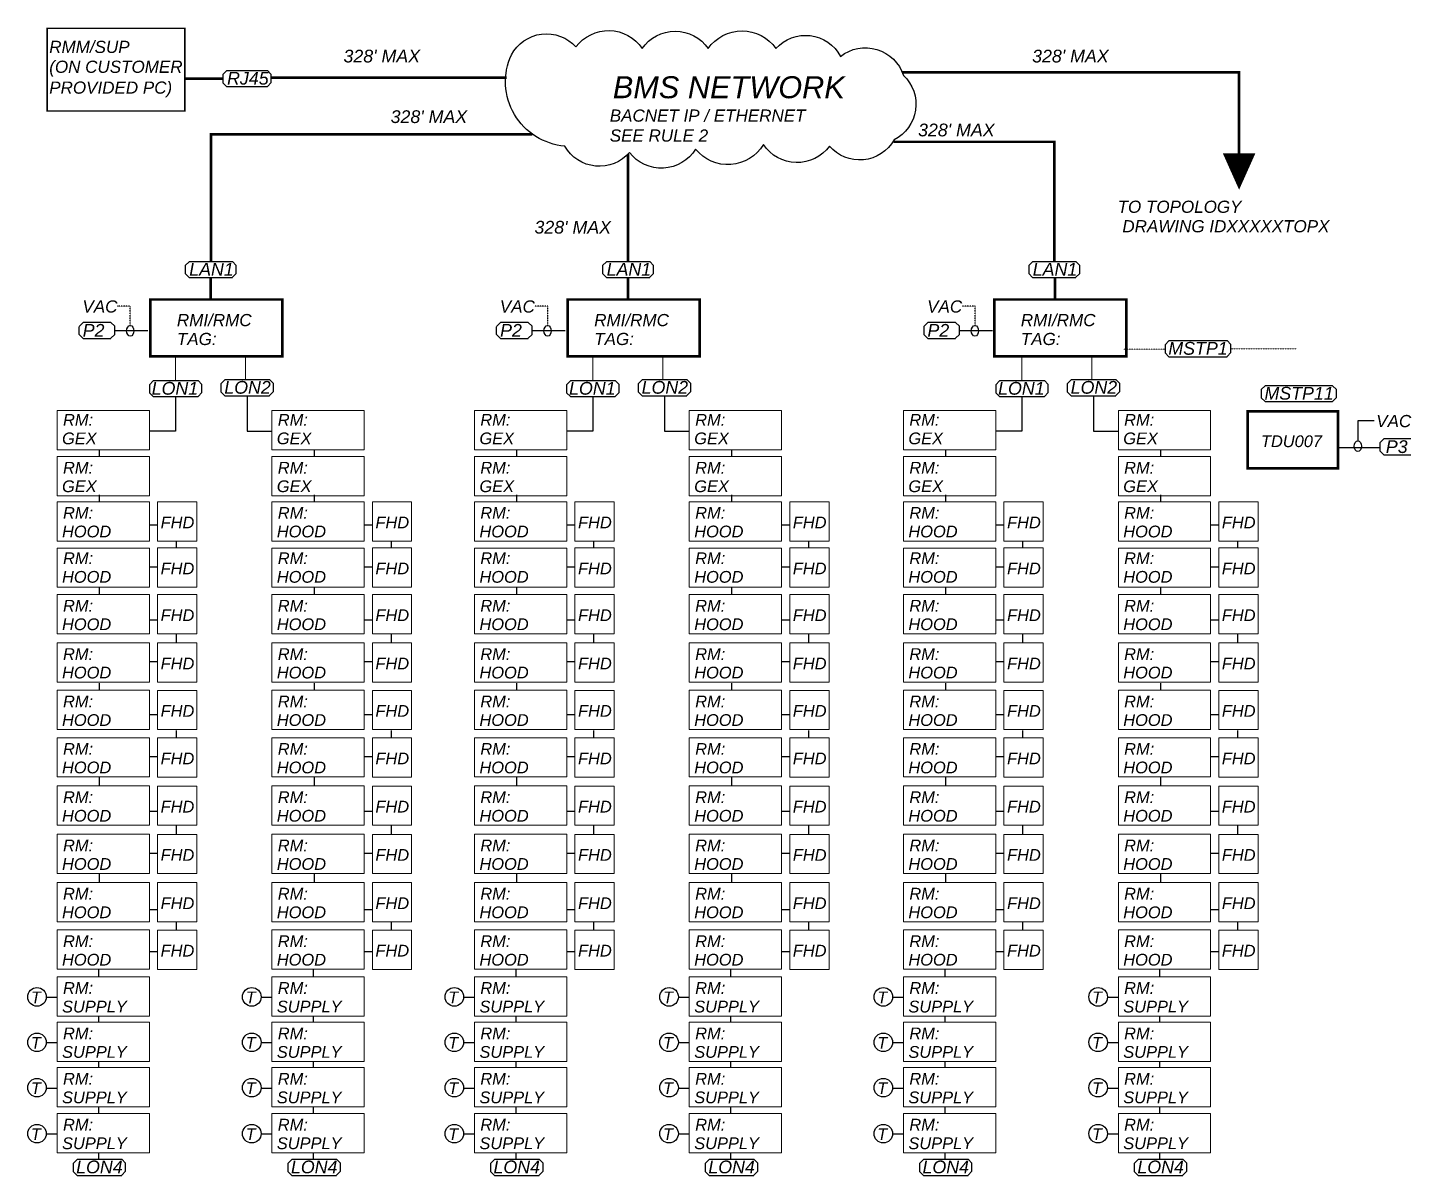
# Model space of a CAD drawing. Header units: inches. Extents: x -1342 to 5137, y -3408 to 967.
# Drawn here: x 3590 to 5137, y -3408 to -2125 of the extents above; entities that cross this region are included whole.
import ezdxf
from ezdxf.enums import TextEntityAlignment as Align

# ---------------------------------------------------------------- set-up
doc = ezdxf.new("R2010")
doc.units = ezdxf.units.IN
doc.header["$LTSCALE"] = 0.1
doc.header["$MEASUREMENT"] = 0
doc.linetypes.add('DASHED', pattern=[0.75, 0.5, -0.25])
doc.layers.add('LON TO MULTIPLE IP- RMM SUP', color=7, linetype='Continuous')
doc.styles.get("Standard").update_dxf_attribs({"font": 'ariali.ttf'})

msp = doc.modelspace()

# ---------------------------------------------------------------- linework, layer by layer
at = {"layer": 'LON TO MULTIPLE IP- RMM SUP', "color": 7}
for p, q in [((3812.2, -2172.9), (3807.9, -2177.2)), ((3807.9, -2177.2), (3807.9, -2186.3)), ((3857.8, -2172.9), (3812.2, -2172.9)), ((3862.2, -2177), (3857.8, -2172.6)), ((3862.2, -2186), (3862.2, -2177)), ((3807.9, -2186.3), (3812.2, -2190.6)), ((3812.2, -2190.6), (3857.8, -2190.6)), ((3857.8, -2190.4), (3862.2, -2186)), ((3770.3, -2386.4), (3766, -2390.8)), ((3766, -2390.8), (3766, -2399.8)), ((3818.7, -2386.4), (3770.3, -2386.4)), ((3823.1, -2390.6), (3818.7, -2386.2)), ((3823.1, -2399.6), (3823.1, -2390.6)), ((4236.8, -2386.4), (4232.5, -2390.8)), ((4232.5, -2390.8), (4232.5, -2399.8)), ((4285.3, -2386.4), (4236.8, -2386.4)), ((4289.6, -2390.6), (4285.3, -2386.2)), ((4289.6, -2399.6), (4289.6, -2390.6)), ((4713.2, -2386.4), (4708.9, -2390.8)), ((4708.9, -2390.8), (4708.9, -2399.8)), ((4761.6, -2386.4), (4713.2, -2386.4)), ((4766, -2390.6), (4761.6, -2386.2)), ((4766, -2399.6), (4766, -2390.6)), ((3766, -2399.8), (3770.3, -2404.2)), ((3770.3, -2404.2), (3818.7, -2404.2)), ((3818.7, -2403.9), (3823.1, -2399.6)), ((4232.5, -2399.8), (4236.8, -2404.2)), ((4236.8, -2404.2), (4285.3, -2404.2)), ((4285.3, -2403.9), (4289.6, -2399.6)), ((4708.9, -2399.8), (4713.2, -2404.2)), ((4713.2, -2404.2), (4761.6, -2404.2)), ((4761.6, -2403.9), (4766, -2399.6)), ((3651.9, -2454.5), (3647.5, -2458.9)), ((3683, -2454.5), (3651.9, -2454.5)), ((3687.3, -2458.6), (3683, -2454.3)), ((3687.3, -2467.7), (3687.3, -2458.6)), ((4118.4, -2454.5), (4114, -2458.9)), ((4149.5, -2454.5), (4118.4, -2454.5)), ((4153.9, -2458.6), (4149.5, -2454.3)), ((4153.9, -2467.7), (4153.9, -2458.6)), ((4596.1, -2454.5), (4591.8, -2458.9)), ((4591.8, -2458.9), (4591.8, -2467.9)), ((4627.2, -2454.5), (4596.1, -2454.5)), ((4631.6, -2458.6), (4627.2, -2454.3)), ((4631.6, -2467.7), (4631.6, -2458.6)), ((3647.5, -2467.9), (3647.5, -2459.4)), ((3647.5, -2467.9), (3651.9, -2472.2)), ((3651.9, -2472.2), (3683, -2472.2)), ((3683, -2472), (3687.3, -2467.7)), ((4114, -2467.9), (4114, -2459.4)), ((4114, -2467.9), (4118.4, -2472.2)), ((4118.4, -2472.2), (4149.5, -2472.2)), ((4149.5, -2472), (4153.9, -2467.7)), ((4591.8, -2467.9), (4596.1, -2472.2)), ((4596.1, -2472.2), (4627.2, -2472.2)), ((4627.2, -2472), (4631.6, -2467.7)), ((4935, -2479), (4930.7, -2474.6)), ((4865.7, -2474.9), (4861.4, -2479.2)), ((4861.4, -2479.2), (4861.4, -2488.2)), ((4861.4, -2488.2), (4865.7, -2492.6)), ((4930.6, -2474.9), (4865.7, -2474.9)), ((4930.7, -2492.4), (4935, -2488)), ((4935, -2488), (4935, -2479)), ((4865.7, -2492.6), (4930.6, -2492.6)), ((3730.3, -2519.6), (3725.9, -2524)), ((3780.3, -2519.6), (3730.3, -2519.6)), ((3784.6, -2523.7), (3780.3, -2519.4)), ((3810.2, -2518.5), (3805.8, -2522.9)), ((3860.2, -2518.5), (3810.2, -2518.5)), ((3864.5, -2522.6), (3860.2, -2518.3)), ((4196.8, -2519.6), (4192.4, -2524)), ((4246.8, -2519.6), (4196.8, -2519.6)), ((4251.2, -2523.7), (4246.8, -2519.4)), ((4276.7, -2518.5), (4272.3, -2522.9)), ((4326.7, -2518.5), (4276.7, -2518.5)), ((4331.1, -2522.6), (4326.7, -2518.3)), ((4676.4, -2519.6), (4672, -2524)), ((4726.4, -2519.6), (4676.4, -2519.6)), ((4730.8, -2523.7), (4726.4, -2519.4)), ((4756.3, -2518.5), (4751.9, -2522.9)), ((4806.3, -2518.5), (4756.3, -2518.5)), ((4810.7, -2522.6), (4806.3, -2518.3)), ((3725.9, -2524), (3725.9, -2533)), ((3725.9, -2533), (3730.3, -2537.3)), ((3780.3, -2537.1), (3784.6, -2532.8)), ((3784.6, -2532.8), (3784.6, -2523.7)), ((3805.8, -2522.9), (3805.8, -2531.9)), ((3805.8, -2531.9), (3810.2, -2536.2)), ((3810.2, -2536.2), (3860.2, -2536.2)), ((3835.2, -2536.2), (3835.2, -2575.7)), ((3860.2, -2536), (3864.5, -2531.6)), ((3864.5, -2531.6), (3864.5, -2522.6)), ((4192.4, -2524), (4192.4, -2533)), ((4192.4, -2533), (4196.8, -2537.3)), ((4246.8, -2537.1), (4251.2, -2532.8)), ((4251.2, -2532.8), (4251.2, -2523.7)), ((4272.3, -2522.9), (4272.3, -2531.9)), ((4272.3, -2531.9), (4276.7, -2536.2)), ((4276.7, -2536.2), (4326.7, -2536.2)), ((4301.7, -2536.2), (4301.7, -2575.7)), ((4326.7, -2536), (4331.1, -2531.6)), ((4331.1, -2531.6), (4331.1, -2522.6)), ((4672, -2524), (4672, -2533)), ((4672, -2533), (4676.4, -2537.3)), ((4726.4, -2537.1), (4730.8, -2532.8)), ((4730.8, -2532.8), (4730.8, -2523.7)), ((4751.9, -2522.9), (4751.9, -2531.9)), ((4751.9, -2531.9), (4756.3, -2536.2)), ((4756.3, -2536.2), (4806.3, -2536.2)), ((4781.3, -2536.2), (4781.3, -2575.7)), ((4806.3, -2536), (4810.7, -2531.6)), ((4810.7, -2531.6), (4810.7, -2522.6)), ((4973.3, -2525.1), (4968.9, -2529.4)), ((4968.9, -2529.4), (4968.9, -2538.5)), ((5048.6, -2525.1), (4973.3, -2525.1)), ((5053, -2529.4), (5048.6, -2525.1)), ((5053, -2538.4), (5053, -2529.4)), ((3730.3, -2537.3), (3780.3, -2537.3)), ((3755.3, -2537.3), (3755.3, -2575.7)), ((4196.8, -2537.3), (4246.8, -2537.3)), ((4221.8, -2537.3), (4221.8, -2575.7)), ((4676.4, -2537.3), (4726.4, -2537.3)), ((4701.4, -2537.3), (4701.4, -2575.7)), ((4968.9, -2538.5), (4973.3, -2542.8)), ((4973.3, -2542.8), (5048.6, -2542.8)), ((5048.6, -2542.8), (5053, -2538.4)), ((3755.3, -2575.7), (3725.8, -2575.7)), ((3835.2, -2575.7), (3862.4, -2575.7)), ((4221.8, -2575.7), (4192.3, -2575.7)), ((4301.7, -2575.7), (4329, -2575.7)), ((4701.4, -2575.7), (4671.9, -2575.7)), ((4781.3, -2575.7), (4808.6, -2575.7)), ((3669.8, -2596.7), (3669.8, -2604.3)), ((3910, -2596.7), (3910, -2604.3)), ((4136.4, -2596.7), (4136.4, -2604.3)), ((4376.5, -2596.7), (4376.5, -2604.3)), ((4616, -2596.7), (4616, -2604.3)), ((4856.1, -2596.7), (4856.1, -2604.3)), ((5105.9, -2584.6), (5101.6, -2589)), ((5101.6, -2589), (5101.6, -2598)), ((5101.6, -2598), (5105.9, -2602.3)), ((5136.1, -2584.6), (5106, -2584.6)), ((5106, -2602.3), (5136.1, -2602.3)), ((3669.8, -2647.2), (3669.8, -2654.9)), ((3910, -2647.2), (3910, -2654.9)), ((4136.4, -2647.2), (4136.4, -2654.9)), ((4376.5, -2647.2), (4376.5, -2654.9)), ((4616, -2647.2), (4616, -2654.9)), ((4856.1, -2647.2), (4856.1, -2654.9)), ((3726.7, -2680.7), (3734.5, -2680.7)), ((3966.9, -2680.7), (3974.6, -2680.7)), ((4193.3, -2680.7), (4201.1, -2680.7)), ((4433.4, -2680.7), (4441.2, -2680.7)), ((4672.9, -2680.7), (4680.7, -2680.7)), ((4913, -2680.7), (4920.8, -2680.7)), ((3756, -2698.5), (3756, -2706)), ((3996.1, -2698.5), (3996.1, -2706)), ((4222.5, -2698.5), (4222.5, -2706)), ((4462.6, -2698.5), (4462.6, -2706)), ((4702.1, -2698.5), (4702.1, -2706)), ((4942.2, -2698.5), (4942.2, -2706)), ((3735.2, -2728), (3726.5, -2728)), ((3975.3, -2728), (3966.6, -2728)), ((4201.7, -2728), (4193, -2728)), ((4441.8, -2728), (4433.1, -2728)), ((4681.3, -2728), (4672.6, -2728)), ((4921.4, -2728), (4912.7, -2728)), ((3669.8, -2750.7), (3669.8, -2758.3)), ((3910, -2750.7), (3910, -2758.3)), ((4136.4, -2750.7), (4136.4, -2758.3)), ((4376.5, -2750.7), (4376.5, -2758.3)), ((4616, -2750.7), (4616, -2758.3)), ((4856.1, -2750.7), (4856.1, -2758.3)), ((3726.7, -2786.6), (3734.5, -2786.6)), ((3966.9, -2786.6), (3974.6, -2786.6)), ((4193.3, -2786.6), (4201.1, -2786.6)), ((4433.4, -2786.6), (4441.2, -2786.6)), ((4672.9, -2786.6), (4680.7, -2786.6)), ((4913, -2786.6), (4920.8, -2786.6)), ((3756, -2802.5), (3756, -2811.9)), ((3996.1, -2802.5), (3996.1, -2811.9)), ((4222.5, -2802.5), (4222.5, -2811.9)), ((4462.6, -2802.5), (4462.6, -2811.9)), ((4702.1, -2802.5), (4702.1, -2811.9)), ((4942.2, -2802.5), (4942.2, -2811.9)), ((3735.2, -2833.9), (3726.5, -2833.9)), ((3975.3, -2833.9), (3966.6, -2833.9)), ((4201.7, -2833.9), (4193, -2833.9)), ((4441.8, -2833.9), (4433.1, -2833.9)), ((4681.3, -2833.9), (4672.6, -2833.9)), ((4921.4, -2833.9), (4912.7, -2833.9)), ((3669.8, -2857.7), (3669.8, -2865.4)), ((3910, -2857.7), (3910, -2865.4)), ((4136.4, -2857.7), (4136.4, -2865.4)), ((4376.5, -2857.7), (4376.5, -2865.4)), ((4616, -2857.7), (4616, -2865.4)), ((4856.1, -2857.7), (4856.1, -2865.4)), ((3726.7, -2892.7), (3734.5, -2892.7)), ((3966.9, -2892.7), (3974.6, -2892.7)), ((4193.3, -2892.7), (4201.1, -2892.7)), ((4433.4, -2892.7), (4441.2, -2892.7)), ((4672.9, -2892.7), (4680.7, -2892.7)), ((4913, -2892.7), (4920.8, -2892.7)), ((3756, -2910.6), (3756, -2918)), ((3996.1, -2910.6), (3996.1, -2918)), ((4222.5, -2910.6), (4222.5, -2918)), ((4462.6, -2910.6), (4462.6, -2918)), ((4702.1, -2910.6), (4702.1, -2918)), ((4942.2, -2910.6), (4942.2, -2918)), ((3735.2, -2940), (3726.5, -2940)), ((3975.3, -2940), (3966.6, -2940)), ((4201.7, -2940), (4193, -2940)), ((4441.8, -2940), (4433.1, -2940)), ((4681.3, -2940), (4672.6, -2940)), ((4921.4, -2940), (4912.7, -2940)), ((3669.8, -2962.4), (3669.8, -2972.4)), ((3910, -2962.4), (3910, -2972.4)), ((4136.4, -2962.4), (4136.4, -2972.4)), ((4376.5, -2962.4), (4376.5, -2972.4)), ((4616, -2962.4), (4616, -2972.4)), ((4856.1, -2962.4), (4856.1, -2972.4)), ((3725.9, -3000.6), (3735.1, -3000.6)), ((3966, -3000.6), (3975.2, -3000.6)), ((4192.5, -3000.6), (4201.6, -3000.6)), ((4432.6, -3000.6), (4441.7, -3000.6)), ((4672, -3000.6), (4681.2, -3000.6)), ((4912.2, -3000.6), (4921.3, -3000.6)), ((3756, -3016.5), (3756, -3025.9)), ((3996.1, -3016.5), (3996.1, -3025.9)), ((4222.5, -3016.5), (4222.5, -3025.9)), ((4462.6, -3016.5), (4462.6, -3025.9)), ((4702.1, -3016.5), (4702.1, -3025.9)), ((4942.2, -3016.5), (4942.2, -3025.9)), ((3735.2, -3047.9), (3725.9, -3047.9)), ((3975.3, -3047.9), (3966, -3047.9)), ((4201.7, -3047.9), (4192.5, -3047.9)), ((4441.8, -3047.9), (4432.6, -3047.9)), ((4681.3, -3047.9), (4672, -3047.9)), ((4921.4, -3047.9), (4912.2, -3047.9)), ((3669.8, -3070.3), (3669.8, -3080.3)), ((3910, -3070.3), (3910, -3080.3)), ((4136.4, -3070.3), (4136.4, -3080.3)), ((4376.5, -3070.3), (4376.5, -3080.3)), ((4616, -3070.3), (4616, -3080.3)), ((4856.1, -3070.3), (4856.1, -3080.3)), ((3725.9, -3110.6), (3735.1, -3110.6)), ((3966, -3110.6), (3975.2, -3110.6)), ((4192.5, -3110.6), (4201.6, -3110.6)), ((4432.6, -3110.6), (4441.7, -3110.6)), ((4672, -3110.6), (4681.2, -3110.6)), ((4912.2, -3110.6), (4921.3, -3110.6)), ((3756, -3124.5), (3756, -3133.6)), ((3996.1, -3124.5), (3996.1, -3133.6)), ((4222.5, -3124.5), (4222.5, -3133.6)), ((4462.6, -3124.5), (4462.6, -3133.6)), ((4702.1, -3124.5), (4702.1, -3133.6)), ((4942.2, -3124.5), (4942.2, -3133.6)), ((3735.1, -3157.9), (3725.9, -3157.9)), ((3975.2, -3157.9), (3966, -3157.9)), ((4201.6, -3157.9), (4192.5, -3157.9)), ((4441.7, -3157.9), (4432.6, -3157.9)), ((4681.2, -3157.9), (4672, -3157.9)), ((4921.3, -3157.9), (4912.2, -3157.9)), ((3668.9, -3178.1), (3668.9, -3185.4)), ((3909, -3178.1), (3909, -3185.4)), ((4135.4, -3178.1), (4135.4, -3185.4)), ((4375.5, -3178.1), (4375.5, -3185.4)), ((4615, -3178.1), (4615, -3185.4)), ((4855.1, -3178.1), (4855.1, -3185.4)), ((3623, -3209.1), (3611, -3209.1)), ((3863.1, -3209.1), (3851.1, -3209.1)), ((4089.5, -3209.1), (4077.6, -3209.1)), ((4329.6, -3209.1), (4317.7, -3209.1)), ((4569.1, -3209.1), (4557.1, -3209.1)), ((4809.2, -3209.1), (4797.3, -3209.1)), ((3668.9, -3229.5), (3668.9, -3236.8)), ((3909, -3229.5), (3909, -3236.8)), ((4135.4, -3229.5), (4135.4, -3236.8)), ((4375.5, -3229.5), (4375.5, -3236.8)), ((4615, -3229.5), (4615, -3236.8)), ((4855.1, -3229.5), (4855.1, -3236.8)), ((3623, -3259.8), (3611, -3259.8)), ((3863.1, -3259.8), (3851.1, -3259.8)), ((4089.5, -3259.8), (4077.6, -3259.8)), ((4329.6, -3259.8), (4317.7, -3259.8)), ((4569.1, -3259.8), (4557.1, -3259.8)), ((4809.2, -3259.8), (4797.3, -3259.8)), ((3668.9, -3280.2), (3668.9, -3287.5)), ((3909, -3280.2), (3909, -3287.5)), ((4135.4, -3280.2), (4135.4, -3287.5)), ((4375.5, -3280.2), (4375.5, -3287.5)), ((4615, -3280.2), (4615, -3287.5)), ((4855.1, -3280.2), (4855.1, -3287.5)), ((3623, -3310.6), (3611, -3310.6)), ((3863.1, -3310.6), (3851.1, -3310.6)), ((4089.5, -3310.6), (4077.6, -3310.6)), ((4329.6, -3310.6), (4317.7, -3310.6)), ((4569.1, -3310.6), (4557.1, -3310.6)), ((4809.2, -3310.6), (4797.3, -3310.6)), ((3668.9, -3331), (3668.9, -3338.3)), ((3909, -3331), (3909, -3338.3)), ((4135.4, -3331), (4135.4, -3338.3)), ((4375.5, -3331), (4375.5, -3338.3)), ((4615, -3331), (4615, -3338.3)), ((4855.1, -3331), (4855.1, -3338.3)), ((3623, -3361.9), (3611, -3361.9)), ((3863.1, -3361.9), (3851.1, -3361.9)), ((4089.5, -3361.9), (4077.6, -3361.9)), ((4329.6, -3361.9), (4317.7, -3361.9)), ((4569.1, -3361.9), (4557.1, -3361.9)), ((4809.2, -3361.9), (4797.3, -3361.9)), ((3668.9, -3382.3), (3668.9, -3389.6)), ((3909, -3382.3), (3909, -3389.6)), ((4135.4, -3382.3), (4135.4, -3389.6)), ((4375.5, -3382.3), (4375.5, -3389.6)), ((4615, -3382.3), (4615, -3389.6)), ((4855.1, -3382.3), (4855.1, -3389.6)), ((3645.1, -3390), (3640.7, -3394.4)), ((3640.7, -3394.4), (3640.7, -3403.4)), ((3695.1, -3390), (3645.1, -3390)), ((3699.4, -3394.2), (3695.1, -3389.8)), ((3699.4, -3403.2), (3699.4, -3394.2)), ((3885.2, -3390), (3880.8, -3394.4)), ((3880.8, -3394.4), (3880.8, -3403.4)), ((3935.2, -3390), (3885.2, -3390)), ((3939.5, -3394.2), (3935.2, -3389.8)), ((3939.5, -3403.2), (3939.5, -3394.2)), ((4111.6, -3390), (4107.2, -3394.4)), ((4107.2, -3394.4), (4107.2, -3403.4)), ((4161.6, -3390), (4111.6, -3390)), ((4166, -3394.2), (4161.6, -3389.8)), ((4166, -3403.2), (4166, -3394.2)), ((4351.7, -3390), (4347.4, -3394.4)), ((4347.4, -3394.4), (4347.4, -3403.4)), ((4401.7, -3390), (4351.7, -3390)), ((4406.1, -3394.2), (4401.7, -3389.8)), ((4406.1, -3403.2), (4406.1, -3394.2)), ((4591.2, -3390), (4586.8, -3394.4)), ((4586.8, -3394.4), (4586.8, -3403.4)), ((4641.2, -3390), (4591.2, -3390)), ((4645.5, -3394.2), (4641.2, -3389.8)), ((4645.5, -3403.2), (4645.5, -3394.2)), ((4831.3, -3390), (4826.9, -3394.4)), ((4826.9, -3394.4), (4826.9, -3403.4)), ((4881.3, -3390), (4831.3, -3390)), ((4885.7, -3394.2), (4881.3, -3389.8)), ((4885.7, -3403.2), (4885.7, -3394.2)), ((3640.7, -3403.4), (3645.1, -3407.8)), ((3645.1, -3407.8), (3695.1, -3407.8)), ((3695.1, -3407.5), (3699.4, -3403.2)), ((3880.8, -3403.4), (3885.2, -3407.8)), ((3885.2, -3407.8), (3935.2, -3407.8)), ((3935.2, -3407.5), (3939.5, -3403.2)), ((4107.2, -3403.4), (4111.6, -3407.8)), ((4111.6, -3407.8), (4161.6, -3407.8)), ((4161.6, -3407.5), (4166, -3403.2)), ((4347.4, -3403.4), (4351.7, -3407.8)), ((4351.7, -3407.8), (4401.7, -3407.8)), ((4401.7, -3407.5), (4406.1, -3403.2)), ((4586.8, -3403.4), (4591.2, -3407.8)), ((4591.2, -3407.8), (4641.2, -3407.8)), ((4641.2, -3407.5), (4645.5, -3403.2)), ((4826.9, -3403.4), (4831.3, -3407.8)), ((4831.3, -3407.8), (4881.3, -3407.8)), ((4881.3, -3407.5), (4885.7, -3403.2))]:
    msp.add_line(p, q, dxfattribs=at)
at = {"layer": 'LON TO MULTIPLE IP- RMM SUP', "color": 7, "linetype": 'DASHED'}
for p, q in [((3704.6, -2436.1), (3690.1, -2436.1)), ((3704.6, -2457.6), (3704.6, -2436.1)), ((4171.2, -2436.1), (4156.7, -2436.1)), ((4171.2, -2457.6), (4171.2, -2436.1)), ((4648.9, -2436.1), (4634.4, -2436.1)), ((4648.9, -2457.6), (4648.9, -2436.1))]:
    msp.add_line(p, q, dxfattribs=at)
at = {"layer": 'LON TO MULTIPLE IP- RMM SUP', "color": 7, "linetype": 'Continuous'}
for p, q in [((3687.4, -2463.3), (3724.2, -2463.3)), ((4153.9, -2463.3), (4190.7, -2463.3)), ((4631.6, -2463.3), (4668.4, -2463.3)), ((5077.2, -2586.5), (5077.2, -2564.1)), ((5077.2, -2564.1), (5094.9, -2564.1)), ((5101.5, -2594.4), (5053.4, -2594.4))]:
    msp.add_line(p, q, dxfattribs=at)
at = {"layer": 'LON TO MULTIPLE IP- RMM SUP', "color": 7, "linetype": 'DASHED', "lineweight": 0}
for p, q in [((4814.7, -2484.3), (4861.1, -2484.3)), ((4934.7, -2483.8), (5008.1, -2483.8))]:
    msp.add_line(p, q, dxfattribs=at)
at = {"layer": 'LON TO MULTIPLE IP- RMM SUP', "color": 7, "linetype": 'Continuous', "lineweight": 0}
for p, q in [((3755.2, -2520), (3755.2, -2492.1)), ((3833.4, -2517.8), (3833.4, -2493.2)), ((4221.8, -2520), (4221.8, -2492.1)), ((4300, -2517.8), (4300, -2493.2)), ((4701.4, -2520), (4701.4, -2492.1)), ((4779.6, -2517.8), (4779.6, -2493.2))]:
    msp.add_line(p, q, dxfattribs=at)
at = {"layer": 'LON TO MULTIPLE IP- RMM SUP', "color": 7}
for points, const_width in [([(3611.7, -2218), (3611.7, -2125.6), (3765.6, -2125.6), (3765.6, -2218)], 1.67), ([(3727.1, -2492.3), (3727.1, -2428.7), (3874.5, -2428.7), (3874.5, -2492.3)], 2.9), ([(4193.6, -2492.3), (4193.6, -2428.7), (4341.1, -2428.7), (4341.1, -2492.3)], 2.9), ([(4670.5, -2492.3), (4670.5, -2428.7), (4817.9, -2428.7), (4817.9, -2492.3)], 2.9), ([(4953.8, -2617.4), (4953.8, -2553.8), (5054.7, -2553.8), (5054.7, -2617.4)], 2.9)]:
    msp.add_lwpolyline(points, close=True, dxfattribs=dict(at, const_width=const_width))
at = {"layer": 'LON TO MULTIPLE IP- RMM SUP', "color": 7, "linetype": 'Continuous'}
msp.add_lwpolyline([(4130.6, -2155.2, -0.520567), (4202.8, -2146.4, -0.520567), (4202.8, -2146.4, -0.520567), (4276.7, -2148.1, -0.520567), (4276.7, -2148.1, -0.520567), (4350.6, -2148.1, -0.520567), (4350.6, -2148.1, -0.520567), (4426.3, -2148.1, -0.520567), (4426.3, -2148.1, -0.520567), (4498.5, -2156.9, -0.520567), (4498.5, -2156.9, -0.520567), (4568.9, -2178.1, -0.520567), (4568.9, -2178.1, -0.520567), (4558.4, -2250.2, -0.520567), (4558.4, -2250.2, -0.520567), (4486.2, -2257.2, -0.520567), (4486.2, -2257.2, -0.520567), (4412.3, -2255.5, -0.520567), (4412.3, -2255.5, -0.520567), (4336.6, -2260.7, -0.520567), (4336.6, -2260.7, -0.520567), (4262.6, -2264.3, -0.520567), (4262.6, -2264.3, -0.520567), (4190.4, -2257.2, -0.520567), (4190.4, -2257.2, -0.520567)], format="xyb", close=True, dxfattribs=at)
at = {"layer": 'LON TO MULTIPLE IP- RMM SUP', "color": 7, "linetype": 'Continuous', "const_width": 2.9}
for points in [[(3807.9, -2181.7), (3764.6, -2181.7)], [(3861.2, -2180.6), (4125.4, -2180.6)], [(4943.9, -2288.3), (4943.9, -2174.7), (4567.7, -2174.7)], [(3794.7, -2386.9), (3794.7, -2243.9), (4154.1, -2243.9)], [(4737.6, -2386.4), (4737.6, -2252.4), (4557.9, -2252.4)], [(3794.5, -2404.2), (3794.5, -2427.3)], [(4261.1, -2404.2), (4261.1, -2427.3)], [(4738.3, -2404.3), (4738.3, -2427.3)]]:
    msp.add_lwpolyline(points, dxfattribs=at)
at = {"layer": 'LON TO MULTIPLE IP- RMM SUP', "color": 7}
msp.add_lwpolyline([(4944.1, -2306, 0, 36.3, 0), (4944.1, -2265.4, 36.3, 36.3, 0)], format="xyseb", dxfattribs=at)
at = {"layer": 'LON TO MULTIPLE IP- RMM SUP', "color": 7, "const_width": 2.9}
msp.add_lwpolyline([(4261.1, -2386.4), (4261.1, -2266)], dxfattribs=at)
at = {"layer": 'LON TO MULTIPLE IP- RMM SUP', "color": 7, "linetype": 'Continuous', "lineweight": 0}
for points in [[(3622.9, -2552.8), (3725.9, -2552.8), (3725.9, -2596.7), (3622.9, -2596.7)], [(3863, -2552.8), (3966, -2552.8), (3966, -2596.7), (3863, -2596.7)], [(4089.4, -2552.8), (4192.5, -2552.8), (4192.5, -2596.7), (4089.4, -2596.7)], [(4329.5, -2552.8), (4432.6, -2552.8), (4432.6, -2596.7), (4329.5, -2596.7)], [(4569, -2552.8), (4672, -2552.8), (4672, -2596.7), (4569, -2596.7)], [(4809.1, -2552.8), (4912.2, -2552.8), (4912.2, -2596.7), (4809.1, -2596.7)], [(3622.9, -2604.3), (3725.9, -2604.3), (3725.9, -2648.2), (3622.9, -2648.2)], [(3863, -2604.3), (3966, -2604.3), (3966, -2648.2), (3863, -2648.2)], [(4089.4, -2604.3), (4192.5, -2604.3), (4192.5, -2648.2), (4089.4, -2648.2)], [(4329.5, -2604.3), (4432.6, -2604.3), (4432.6, -2648.2), (4329.5, -2648.2)], [(4569, -2604.3), (4672, -2604.3), (4672, -2648.2), (4569, -2648.2)], [(4809.1, -2604.3), (4912.2, -2604.3), (4912.2, -2648.2), (4809.1, -2648.2)], [(3622.9, -2654.9), (3725.9, -2654.9), (3725.9, -2698.7), (3622.9, -2698.7)], [(3735.1, -2654.9), (3779, -2654.9), (3779, -2698.7), (3735.1, -2698.7)], [(3863, -2654.9), (3966, -2654.9), (3966, -2698.7), (3863, -2698.7)], [(3975.2, -2654.9), (4019.1, -2654.9), (4019.1, -2698.7), (3975.2, -2698.7)], [(4089.4, -2654.9), (4192.5, -2654.9), (4192.5, -2698.7), (4089.4, -2698.7)], [(4201.6, -2654.9), (4245.6, -2654.9), (4245.6, -2698.7), (4201.6, -2698.7)], [(4329.5, -2654.9), (4432.6, -2654.9), (4432.6, -2698.7), (4329.5, -2698.7)], [(4441.7, -2654.9), (4485.7, -2654.9), (4485.7, -2698.7), (4441.7, -2698.7)], [(4569, -2654.9), (4672, -2654.9), (4672, -2698.7), (4569, -2698.7)], [(4681.2, -2654.9), (4725.2, -2654.9), (4725.2, -2698.7), (4681.2, -2698.7)], [(4809.1, -2654.9), (4912.2, -2654.9), (4912.2, -2698.7), (4809.1, -2698.7)], [(4921.3, -2654.9), (4965.3, -2654.9), (4965.3, -2698.7), (4921.3, -2698.7)], [(3622.9, -2706.5), (3725.9, -2706.5), (3725.9, -2750.4), (3622.9, -2750.4)], [(3735.1, -2706.3), (3779, -2706.3), (3779, -2750.2), (3735.1, -2750.2)], [(3863, -2706.5), (3966, -2706.5), (3966, -2750.4), (3863, -2750.4)], [(3975.2, -2706.3), (4019.1, -2706.3), (4019.1, -2750.2), (3975.2, -2750.2)], [(4089.4, -2706.5), (4192.5, -2706.5), (4192.5, -2750.4), (4089.4, -2750.4)], [(4201.6, -2706.3), (4245.6, -2706.3), (4245.6, -2750.2), (4201.6, -2750.2)], [(4329.5, -2706.5), (4432.6, -2706.5), (4432.6, -2750.4), (4329.5, -2750.4)], [(4441.7, -2706.3), (4485.7, -2706.3), (4485.7, -2750.2), (4441.7, -2750.2)], [(4569, -2706.5), (4672, -2706.5), (4672, -2750.4), (4569, -2750.4)], [(4681.2, -2706.3), (4725.2, -2706.3), (4725.2, -2750.2), (4681.2, -2750.2)], [(4809.1, -2706.5), (4912.2, -2706.5), (4912.2, -2750.4), (4809.1, -2750.4)], [(4921.3, -2706.3), (4965.3, -2706.3), (4965.3, -2750.2), (4921.3, -2750.2)], [(3622.9, -2758.5), (3725.9, -2758.5), (3725.9, -2802.4), (3622.9, -2802.4)], [(3735.1, -2758.6), (3779, -2758.6), (3779, -2802.5), (3735.1, -2802.5)], [(3863, -2758.5), (3966, -2758.5), (3966, -2802.4), (3863, -2802.4)], [(3975.2, -2758.6), (4019.1, -2758.6), (4019.1, -2802.5), (3975.2, -2802.5)], [(4089.4, -2758.5), (4192.5, -2758.5), (4192.5, -2802.4), (4089.4, -2802.4)], [(4201.6, -2758.6), (4245.6, -2758.6), (4245.6, -2802.5), (4201.6, -2802.5)], [(4329.5, -2758.5), (4432.6, -2758.5), (4432.6, -2802.4), (4329.5, -2802.4)], [(4441.7, -2758.6), (4485.7, -2758.6), (4485.7, -2802.5), (4441.7, -2802.5)], [(4569, -2758.5), (4672, -2758.5), (4672, -2802.4), (4569, -2802.4)], [(4681.2, -2758.6), (4725.2, -2758.6), (4725.2, -2802.5), (4681.2, -2802.5)], [(4809.1, -2758.5), (4912.2, -2758.5), (4912.2, -2802.4), (4809.1, -2802.4)], [(4921.3, -2758.6), (4965.3, -2758.6), (4965.3, -2802.5), (4921.3, -2802.5)], [(3622.9, -2812.5), (3725.9, -2812.5), (3725.9, -2856.3), (3622.9, -2856.3)], [(3735.1, -2812.6), (3779, -2812.6), (3779, -2856.4), (3735.1, -2856.4)], [(3863, -2812.5), (3966, -2812.5), (3966, -2856.3), (3863, -2856.3)], [(3975.2, -2812.6), (4019.1, -2812.6), (4019.1, -2856.4), (3975.2, -2856.4)], [(4089.4, -2812.5), (4192.5, -2812.5), (4192.5, -2856.3), (4089.4, -2856.3)], [(4201.6, -2812.6), (4245.6, -2812.6), (4245.6, -2856.4), (4201.6, -2856.4)], [(4329.5, -2812.5), (4432.6, -2812.5), (4432.6, -2856.3), (4329.5, -2856.3)], [(4441.7, -2812.6), (4485.7, -2812.6), (4485.7, -2856.4), (4441.7, -2856.4)], [(4569, -2812.5), (4672, -2812.5), (4672, -2856.3), (4569, -2856.3)], [(4681.2, -2812.6), (4725.2, -2812.6), (4725.2, -2856.4), (4681.2, -2856.4)], [(4809.1, -2812.5), (4912.2, -2812.5), (4912.2, -2856.3), (4809.1, -2856.3)], [(4921.3, -2812.6), (4965.3, -2812.6), (4965.3, -2856.4), (4921.3, -2856.4)], [(3622.9, -2865.5), (3725.9, -2865.5), (3725.9, -2909.4), (3622.9, -2909.4)], [(3735.1, -2865.6), (3779, -2865.6), (3779, -2909.5), (3735.1, -2909.5)], [(3863, -2865.5), (3966, -2865.5), (3966, -2909.4), (3863, -2909.4)], [(3975.2, -2865.6), (4019.1, -2865.6), (4019.1, -2909.5), (3975.2, -2909.5)], [(4089.4, -2865.5), (4192.5, -2865.5), (4192.5, -2909.4), (4089.4, -2909.4)], [(4201.6, -2865.6), (4245.6, -2865.6), (4245.6, -2909.5), (4201.6, -2909.5)], [(4329.5, -2865.5), (4432.6, -2865.5), (4432.6, -2909.4), (4329.5, -2909.4)], [(4441.7, -2865.6), (4485.7, -2865.6), (4485.7, -2909.5), (4441.7, -2909.5)], [(4569, -2865.5), (4672, -2865.5), (4672, -2909.4), (4569, -2909.4)], [(4681.2, -2865.6), (4725.2, -2865.6), (4725.2, -2909.5), (4681.2, -2909.5)], [(4809.1, -2865.5), (4912.2, -2865.5), (4912.2, -2909.4), (4809.1, -2909.4)], [(4921.3, -2865.6), (4965.3, -2865.6), (4965.3, -2909.5), (4921.3, -2909.5)], [(3622.9, -2918.6), (3725.9, -2918.6), (3725.9, -2962.4), (3622.9, -2962.4)], [(3735.1, -2918.7), (3779, -2918.7), (3779, -2962.5), (3735.1, -2962.5)], [(3863, -2918.6), (3966, -2918.6), (3966, -2962.4), (3863, -2962.4)], [(3975.2, -2918.7), (4019.1, -2918.7), (4019.1, -2962.5), (3975.2, -2962.5)], [(4089.4, -2918.6), (4192.5, -2918.6), (4192.5, -2962.4), (4089.4, -2962.4)], [(4201.6, -2918.7), (4245.6, -2918.7), (4245.6, -2962.5), (4201.6, -2962.5)], [(4329.5, -2918.6), (4432.6, -2918.6), (4432.6, -2962.4), (4329.5, -2962.4)], [(4441.7, -2918.7), (4485.7, -2918.7), (4485.7, -2962.5), (4441.7, -2962.5)], [(4569, -2918.6), (4672, -2918.6), (4672, -2962.4), (4569, -2962.4)], [(4681.2, -2918.7), (4725.2, -2918.7), (4725.2, -2962.5), (4681.2, -2962.5)], [(4809.1, -2918.6), (4912.2, -2918.6), (4912.2, -2962.4), (4809.1, -2962.4)], [(4921.3, -2918.7), (4965.3, -2918.7), (4965.3, -2962.5), (4921.3, -2962.5)], [(3622.9, -2972.5), (3725.9, -2972.5), (3725.9, -3016.4), (3622.9, -3016.4)], [(3735.1, -2972.6), (3779, -2972.6), (3779, -3016.5), (3735.1, -3016.5)], [(3863, -2972.5), (3966, -2972.5), (3966, -3016.4), (3863, -3016.4)], [(3975.2, -2972.6), (4019.1, -2972.6), (4019.1, -3016.5), (3975.2, -3016.5)], [(4089.4, -2972.5), (4192.5, -2972.5), (4192.5, -3016.4), (4089.4, -3016.4)], [(4201.6, -2972.6), (4245.6, -2972.6), (4245.6, -3016.5), (4201.6, -3016.5)], [(4329.5, -2972.5), (4432.6, -2972.5), (4432.6, -3016.4), (4329.5, -3016.4)], [(4441.7, -2972.6), (4485.7, -2972.6), (4485.7, -3016.5), (4441.7, -3016.5)], [(4569, -2972.5), (4672, -2972.5), (4672, -3016.4), (4569, -3016.4)], [(4681.2, -2972.6), (4725.2, -2972.6), (4725.2, -3016.5), (4681.2, -3016.5)], [(4809.1, -2972.5), (4912.2, -2972.5), (4912.2, -3016.4), (4809.1, -3016.4)], [(4921.3, -2972.6), (4965.3, -2972.6), (4965.3, -3016.5), (4921.3, -3016.5)], [(3622.9, -3026.5), (3725.9, -3026.5), (3725.9, -3070.3), (3622.9, -3070.3)], [(3735.1, -3026.6), (3779, -3026.6), (3779, -3070.4), (3735.1, -3070.4)], [(3863, -3026.5), (3966, -3026.5), (3966, -3070.3), (3863, -3070.3)], [(3975.2, -3026.6), (4019.1, -3026.6), (4019.1, -3070.4), (3975.2, -3070.4)], [(4089.4, -3026.5), (4192.5, -3026.5), (4192.5, -3070.3), (4089.4, -3070.3)], [(4201.6, -3026.6), (4245.6, -3026.6), (4245.6, -3070.4), (4201.6, -3070.4)], [(4329.5, -3026.5), (4432.6, -3026.5), (4432.6, -3070.3), (4329.5, -3070.3)], [(4441.7, -3026.6), (4485.7, -3026.6), (4485.7, -3070.4), (4441.7, -3070.4)], [(4569, -3026.5), (4672, -3026.5), (4672, -3070.3), (4569, -3070.3)], [(4681.2, -3026.6), (4725.2, -3026.6), (4725.2, -3070.4), (4681.2, -3070.4)], [(4809.1, -3026.5), (4912.2, -3026.5), (4912.2, -3070.3), (4809.1, -3070.3)], [(4921.3, -3026.6), (4965.3, -3026.6), (4965.3, -3070.4), (4921.3, -3070.4)], [(3622.9, -3080.4), (3725.9, -3080.4), (3725.9, -3124.3), (3622.9, -3124.3)], [(3735.1, -3080.5), (3779, -3080.5), (3779, -3124.4), (3735.1, -3124.4)], [(3863, -3080.4), (3966, -3080.4), (3966, -3124.3), (3863, -3124.3)], [(3975.2, -3080.5), (4019.1, -3080.5), (4019.1, -3124.4), (3975.2, -3124.4)], [(4089.4, -3080.4), (4192.5, -3080.4), (4192.5, -3124.3), (4089.4, -3124.3)], [(4201.6, -3080.5), (4245.6, -3080.5), (4245.6, -3124.4), (4201.6, -3124.4)], [(4329.5, -3080.4), (4432.6, -3080.4), (4432.6, -3124.3), (4329.5, -3124.3)], [(4441.7, -3080.5), (4485.7, -3080.5), (4485.7, -3124.4), (4441.7, -3124.4)], [(4569, -3080.4), (4672, -3080.4), (4672, -3124.3), (4569, -3124.3)], [(4681.2, -3080.5), (4725.2, -3080.5), (4725.2, -3124.4), (4681.2, -3124.4)], [(4809.1, -3080.4), (4912.2, -3080.4), (4912.2, -3124.3), (4809.1, -3124.3)], [(4921.3, -3080.5), (4965.3, -3080.5), (4965.3, -3124.4), (4921.3, -3124.4)], [(3622.9, -3133.5), (3725.9, -3133.5), (3725.9, -3177.4), (3622.9, -3177.4)], [(3735.1, -3133.6), (3779, -3133.6), (3779, -3177.5), (3735.1, -3177.5)], [(3863, -3133.5), (3966, -3133.5), (3966, -3177.4), (3863, -3177.4)], [(3975.2, -3133.6), (4019.1, -3133.6), (4019.1, -3177.5), (3975.2, -3177.5)], [(4089.4, -3133.5), (4192.5, -3133.5), (4192.5, -3177.4), (4089.4, -3177.4)], [(4201.6, -3133.6), (4245.6, -3133.6), (4245.6, -3177.5), (4201.6, -3177.5)], [(4329.5, -3133.5), (4432.6, -3133.5), (4432.6, -3177.4), (4329.5, -3177.4)], [(4441.7, -3133.6), (4485.7, -3133.6), (4485.7, -3177.5), (4441.7, -3177.5)], [(4569, -3133.5), (4672, -3133.5), (4672, -3177.4), (4569, -3177.4)], [(4681.2, -3133.6), (4725.2, -3133.6), (4725.2, -3177.5), (4681.2, -3177.5)], [(4809.1, -3133.5), (4912.2, -3133.5), (4912.2, -3177.4), (4809.1, -3177.4)], [(4921.3, -3133.6), (4965.3, -3133.6), (4965.3, -3177.5), (4921.3, -3177.5)], [(3622.9, -3185.8), (3725.9, -3185.8), (3725.9, -3229.7), (3622.9, -3229.7)], [(3863, -3185.8), (3966, -3185.8), (3966, -3229.7), (3863, -3229.7)], [(4089.4, -3185.8), (4192.5, -3185.8), (4192.5, -3229.7), (4089.4, -3229.7)], [(4329.5, -3185.8), (4432.6, -3185.8), (4432.6, -3229.7), (4329.5, -3229.7)], [(4569, -3185.8), (4672, -3185.8), (4672, -3229.7), (4569, -3229.7)], [(4809.1, -3185.8), (4912.2, -3185.8), (4912.2, -3229.7), (4809.1, -3229.7)], [(3622.9, -3236.6), (3725.9, -3236.6), (3725.9, -3280.4), (3622.9, -3280.4)], [(3863, -3236.6), (3966, -3236.6), (3966, -3280.4), (3863, -3280.4)], [(4089.4, -3236.6), (4192.5, -3236.6), (4192.5, -3280.4), (4089.4, -3280.4)], [(4329.5, -3236.6), (4432.6, -3236.6), (4432.6, -3280.4), (4329.5, -3280.4)], [(4569, -3236.6), (4672, -3236.6), (4672, -3280.4), (4569, -3280.4)], [(4809.1, -3236.6), (4912.2, -3236.6), (4912.2, -3280.4), (4809.1, -3280.4)], [(3622.9, -3287.3), (3725.9, -3287.3), (3725.9, -3331.2), (3622.9, -3331.2)], [(3863, -3287.3), (3966, -3287.3), (3966, -3331.2), (3863, -3331.2)], [(4089.4, -3287.3), (4192.5, -3287.3), (4192.5, -3331.2), (4089.4, -3331.2)], [(4329.5, -3287.3), (4432.6, -3287.3), (4432.6, -3331.2), (4329.5, -3331.2)], [(4569, -3287.3), (4672, -3287.3), (4672, -3331.2), (4569, -3331.2)], [(4809.1, -3287.3), (4912.2, -3287.3), (4912.2, -3331.2), (4809.1, -3331.2)], [(3622.9, -3338.6), (3725.9, -3338.6), (3725.9, -3382.5), (3622.9, -3382.5)], [(3863, -3338.6), (3966, -3338.6), (3966, -3382.5), (3863, -3382.5)], [(4089.4, -3338.6), (4192.5, -3338.6), (4192.5, -3382.5), (4089.4, -3382.5)], [(4329.5, -3338.6), (4432.6, -3338.6), (4432.6, -3382.5), (4329.5, -3382.5)], [(4569, -3338.6), (4672, -3338.6), (4672, -3382.5), (4569, -3382.5)], [(4809.1, -3338.6), (4912.2, -3338.6), (4912.2, -3382.5), (4809.1, -3382.5)]]:
    msp.add_lwpolyline(points, close=True, dxfattribs=at)
at = {"layer": 'LON TO MULTIPLE IP- RMM SUP', "color": 7}
for centre in [(3600.3, -3208.3), (3840.4, -3208.3), (4066.8, -3208.3), (4306.9, -3208.3), (4546.4, -3208.3), (4786.5, -3208.3), (3600.3, -3259.1), (3840.4, -3259.1), (4066.8, -3259.1), (4306.9, -3259.1), (4546.4, -3259.1), (4786.5, -3259.1), (3600.3, -3309.8), (3840.4, -3309.8), (4066.8, -3309.8), (4306.9, -3309.8), (4546.4, -3309.8), (4786.5, -3309.8), (3600.3, -3361.2), (3840.4, -3361.2), (4066.8, -3361.2), (4306.9, -3361.2), (4546.4, -3361.2), (4786.5, -3361.2)]:
    msp.add_circle(centre, 10.4, dxfattribs=at)
at = {"layer": 'LON TO MULTIPLE IP- RMM SUP', "color": 7, "linetype": 'Continuous'}
for centre in [(3704.6, -2463.7), (4171.1, -2463.7), (4648.8, -2463.7), (5076.9, -2592.7)]:
    msp.add_ellipse(centre, major_axis=(0, -5.94), ratio=0.68421, dxfattribs=at)

# ---------------------------------------------------------------- texts
at = {"layer": 'LON TO MULTIPLE IP- RMM SUP', "color": 7}
for s, height, p in [('RMM/SUP', 13.62, (3614, -2153.1)), ("328' MAX", 14.24, (3942.9, -2163.7)), ("328' MAX", 14.24, (4712.7, -2163.7)), ('(ON CUSTOMER', 13.62, (3614, -2175.3)), ('RJ45', 14.24, (3812.8, -2188.5)), ('PROVIDED PC)', 13.62, (3614, -2198.6)), ("328' MAX", 14.24, (3995.6, -2231.4)), ('BACNET IP / ETHERNET', 13.62, (4240.6, -2229.9)), ('SEE RULE 2', 13.62, (4240.6, -2252.2)), ("328' MAX", 14.24, (4585.2, -2246.3)), ('TO TOPOLOGY ', 13.62, (4808.3, -2331.8)), ("328' MAX", 14.24, (4156.4, -2355)), (' DRAWING IDXXXXXTOPX', 13.62, (4808.3, -2353.6)), ('LAN1', 14.24, (3770.5, -2402)), ('LAN1', 14.24, (4237.1, -2402)), ('LAN1', 14.24, (4713.4, -2402)), ('VAC', 13.62, (3651.1, -2443.3)), ('VAC', 13.62, (4117.7, -2443.3)), ('VAC', 13.62, (4595.4, -2443.3)), ('P2', 14.24, (3651.4, -2470.3)), ('RMI/RMC', 13.62, (3756.7, -2458.5)), ('P2', 14.24, (4118, -2470.3)), ('RMI/RMC', 13.62, (4223.2, -2458.5)), ('P2', 14.24, (4595.7, -2470.3)), ('RMI/RMC', 13.62, (4700.1, -2458.5)), ('TAG: ', 13.62, (3756.7, -2479.6)), ('TAG: ', 13.62, (4223.2, -2479.6)), ('TAG: ', 13.62, (4700.1, -2479.6)), ('MSTP1', 14.24, (4865, -2490.4)), ('LON1', 14.24, (3728.5, -2535.1)), ('LON2', 14.24, (3809.7, -2534)), ('LON1', 14.24, (4195.1, -2535.1)), ('LON2', 14.24, (4276.2, -2534)), ('LON1', 14.24, (4674.7, -2535.1)), ('LON2', 14.24, (4755.8, -2534)), ('MSTP11', 14.24, (4972.5, -2540.6)), ('RM: ', 13.13, (3629.4, -2569.8)), ('RM: ', 13.13, (3869.5, -2569.8)), ('RM: ', 13.13, (4095.9, -2569.8)), ('RM: ', 13.13, (4336.1, -2569.8)), ('RM: ', 13.13, (4575.5, -2569.8)), ('RM: ', 13.13, (4815.6, -2569.8)), ('VAC', 13.62, (5097.4, -2571.4)), ('GEX', 13.13, (3628.3, -2590.5)), ('GEX', 13.13, (3868.4, -2590.5)), ('GEX', 13.13, (4094.9, -2590.5)), ('GEX', 13.13, (4335, -2590.5)), ('GEX', 13.13, (4574.4, -2590.5)), ('GEX', 13.13, (4814.6, -2590.5)), ('TDU007', 13.13, (4968.5, -2593.7)), ('P3', 14.24, (5108.1, -2600.3)), ('RM: ', 13.13, (3629.4, -2623.3)), ('RM: ', 13.13, (3869.5, -2623.3)), ('RM: ', 13.13, (4095.9, -2623.3)), ('RM: ', 13.13, (4336.1, -2623.3)), ('RM: ', 13.13, (4575.5, -2623.3)), ('RM: ', 13.13, (4815.6, -2623.3)), ('GEX', 13.13, (3628.3, -2644)), ('GEX', 13.13, (3868.4, -2644)), ('GEX', 13.13, (4094.9, -2644)), ('GEX', 13.13, (4335, -2644)), ('GEX', 13.13, (4574.4, -2644)), ('GEX', 13.13, (4814.6, -2644)), ('RM: ', 13.13, (3629.4, -2673.8)), ('FHD', 13.13, (3738.5, -2684.5)), ('RM: ', 13.13, (3869.5, -2673.8)), ('FHD', 13.13, (3978.6, -2684.5)), ('RM: ', 13.13, (4095.9, -2673.8)), ('FHD', 13.13, (4205.1, -2684.5)), ('RM: ', 13.13, (4336.1, -2673.8)), ('FHD', 13.13, (4445.2, -2684.5)), ('RM: ', 13.13, (4575.5, -2673.8)), ('FHD', 13.13, (4684.7, -2684.5)), ('RM: ', 13.13, (4815.6, -2673.8)), ('FHD', 13.13, (4924.8, -2684.5)), ('HOOD', 13.13, (3628.3, -2694.6)), ('HOOD', 13.13, (3868.4, -2694.6)), ('HOOD', 13.13, (4094.9, -2694.6)), ('HOOD', 13.13, (4335, -2694.6)), ('HOOD', 13.13, (4574.4, -2694.6)), ('HOOD', 13.13, (4814.6, -2694.6)), ('RM: ', 13.13, (3629.4, -2724.5)), ('RM: ', 13.13, (3869.5, -2724.5)), ('RM: ', 13.13, (4095.9, -2724.5)), ('RM: ', 13.13, (4336.1, -2724.5)), ('RM: ', 13.13, (4575.5, -2724.5)), ('RM: ', 13.13, (4815.6, -2724.5)), ('HOOD', 13.13, (3628.3, -2745.3)), ('FHD', 13.13, (3738.5, -2735.9)), ('HOOD', 13.13, (3868.4, -2745.3)), ('FHD', 13.13, (3978.6, -2735.9)), ('HOOD', 13.13, (4094.9, -2745.3)), ('FHD', 13.13, (4205.1, -2735.9)), ('HOOD', 13.13, (4335, -2745.3)), ('FHD', 13.13, (4445.2, -2735.9)), ('HOOD', 13.13, (4574.4, -2745.3)), ('FHD', 13.13, (4684.7, -2735.9)), ('HOOD', 13.13, (4814.6, -2745.3)), ('FHD', 13.13, (4924.8, -2735.9)), ('RM: ', 13.13, (3629.4, -2777.6)), ('RM: ', 13.13, (3869.5, -2777.6)), ('RM: ', 13.13, (4095.9, -2777.6)), ('RM: ', 13.13, (4336.1, -2777.6)), ('RM: ', 13.13, (4575.5, -2777.6)), ('RM: ', 13.13, (4815.6, -2777.6)), ('FHD', 13.13, (3738.5, -2788.2)), ('FHD', 13.13, (3978.6, -2788.2)), ('FHD', 13.13, (4205.1, -2788.2)), ('FHD', 13.13, (4445.2, -2788.2)), ('FHD', 13.13, (4684.7, -2788.2)), ('FHD', 13.13, (4924.8, -2788.2)), ('HOOD', 13.13, (3628.3, -2798.3)), ('HOOD', 13.13, (3868.4, -2798.3)), ('HOOD', 13.13, (4094.9, -2798.3)), ('HOOD', 13.13, (4335, -2798.3)), ('HOOD', 13.13, (4574.4, -2798.3)), ('HOOD', 13.13, (4814.6, -2798.3)), ('RM: ', 13.13, (3629.4, -2831.6)), ('FHD', 13.13, (3738.5, -2842.2)), ('RM: ', 13.13, (3869.5, -2831.6)), ('FHD', 13.13, (3978.6, -2842.2)), ('RM: ', 13.13, (4095.9, -2831.6)), ('FHD', 13.13, (4205.1, -2842.2)), ('RM: ', 13.13, (4336.1, -2831.6)), ('FHD', 13.13, (4445.2, -2842.2)), ('RM: ', 13.13, (4575.5, -2831.6)), ('FHD', 13.13, (4684.7, -2842.2)), ('RM: ', 13.13, (4815.6, -2831.6)), ('FHD', 13.13, (4924.8, -2842.2)), ('HOOD', 13.13, (3628.3, -2852.3)), ('HOOD', 13.13, (3868.4, -2852.3)), ('HOOD', 13.13, (4094.9, -2852.3)), ('HOOD', 13.13, (4335, -2852.3)), ('HOOD', 13.13, (4574.4, -2852.3)), ('HOOD', 13.13, (4814.6, -2852.3)), ('RM: ', 13.13, (3629.4, -2884.6)), ('RM: ', 13.13, (3869.5, -2884.6)), ('RM: ', 13.13, (4095.9, -2884.6)), ('RM: ', 13.13, (4336.1, -2884.6)), ('RM: ', 13.13, (4575.5, -2884.6)), ('RM: ', 13.13, (4815.6, -2884.6)), ('HOOD', 13.13, (3628.3, -2905.4)), ('FHD', 13.13, (3738.5, -2895.2)), ('HOOD', 13.13, (3868.4, -2905.4)), ('FHD', 13.13, (3978.6, -2895.2)), ('HOOD', 13.13, (4094.9, -2905.4)), ('FHD', 13.13, (4205.1, -2895.2)), ('HOOD', 13.13, (4335, -2905.4)), ('FHD', 13.13, (4445.2, -2895.2)), ('HOOD', 13.13, (4574.4, -2905.4)), ('FHD', 13.13, (4684.7, -2895.2)), ('HOOD', 13.13, (4814.6, -2905.4)), ('FHD', 13.13, (4924.8, -2895.2)), ('RM: ', 13.13, (3629.4, -2937.7)), ('FHD', 13.13, (3738.5, -2948.3)), ('RM: ', 13.13, (3869.5, -2937.7)), ('FHD', 13.13, (3978.6, -2948.3)), ('RM: ', 13.13, (4095.9, -2937.7)), ('FHD', 13.13, (4205.1, -2948.3)), ('RM: ', 13.13, (4336.1, -2937.7)), ('FHD', 13.13, (4445.2, -2948.3)), ('RM: ', 13.13, (4575.5, -2937.7)), ('FHD', 13.13, (4684.7, -2948.3)), ('RM: ', 13.13, (4815.6, -2937.7)), ('FHD', 13.13, (4924.8, -2948.3)), ('HOOD', 13.13, (3628.3, -2958.4)), ('HOOD', 13.13, (3868.4, -2958.4)), ('HOOD', 13.13, (4094.9, -2958.4)), ('HOOD', 13.13, (4335, -2958.4)), ('HOOD', 13.13, (4574.4, -2958.4)), ('HOOD', 13.13, (4814.6, -2958.4)), ('RM: ', 13.13, (3629.4, -2991.6)), ('RM: ', 13.13, (3869.5, -2991.6)), ('RM: ', 13.13, (4095.9, -2991.6)), ('RM: ', 13.13, (4336.1, -2991.6)), ('RM: ', 13.13, (4575.5, -2991.6)), ('RM: ', 13.13, (4815.6, -2991.6)), ('HOOD', 13.13, (3628.3, -3012.4)), ('FHD', 13.13, (3738.5, -3002.2)), ('HOOD', 13.13, (3868.4, -3012.4)), ('FHD', 13.13, (3978.6, -3002.2)), ('HOOD', 13.13, (4094.9, -3012.4)), ('FHD', 13.13, (4205.1, -3002.2)), ('HOOD', 13.13, (4335, -3012.4)), ('FHD', 13.13, (4445.2, -3002.2)), ('HOOD', 13.13, (4574.4, -3012.4)), ('FHD', 13.13, (4684.7, -3002.2)), ('HOOD', 13.13, (4814.6, -3012.4)), ('FHD', 13.13, (4924.8, -3002.2)), ('RM: ', 13.13, (3629.4, -3045.6)), ('FHD', 13.13, (3738.5, -3056.2)), ('RM: ', 13.13, (3869.5, -3045.6)), ('FHD', 13.13, (3978.6, -3056.2)), ('RM: ', 13.13, (4095.9, -3045.6)), ('FHD', 13.13, (4205.1, -3056.2)), ('RM: ', 13.13, (4336.1, -3045.6)), ('FHD', 13.13, (4445.2, -3056.2)), ('RM: ', 13.13, (4575.5, -3045.6)), ('FHD', 13.13, (4684.7, -3056.2)), ('RM: ', 13.13, (4815.6, -3045.6)), ('FHD', 13.13, (4924.8, -3056.2)), ('HOOD', 13.13, (3628.3, -3066.3)), ('HOOD', 13.13, (3868.4, -3066.3)), ('HOOD', 13.13, (4094.9, -3066.3)), ('HOOD', 13.13, (4335, -3066.3)), ('HOOD', 13.13, (4574.4, -3066.3)), ('HOOD', 13.13, (4814.6, -3066.3)), ('RM: ', 13.13, (3629.4, -3099.5)), ('RM: ', 13.13, (3869.5, -3099.5)), ('RM: ', 13.13, (4095.9, -3099.5)), ('RM: ', 13.13, (4336.1, -3099.5)), ('RM: ', 13.13, (4575.5, -3099.5)), ('RM: ', 13.13, (4815.6, -3099.5)), ('HOOD', 13.13, (3628.3, -3120.3)), ('FHD', 13.13, (3738.5, -3110.2)), ('HOOD', 13.13, (3868.4, -3120.3)), ('FHD', 13.13, (3978.6, -3110.2)), ('HOOD', 13.13, (4094.9, -3120.3)), ('FHD', 13.13, (4205.1, -3110.2)), ('HOOD', 13.13, (4335, -3120.3)), ('FHD', 13.13, (4445.2, -3110.2)), ('HOOD', 13.13, (4574.4, -3120.3)), ('FHD', 13.13, (4684.7, -3110.2)), ('HOOD', 13.13, (4814.6, -3120.3)), ('FHD', 13.13, (4924.8, -3110.2)), ('RM: ', 13.13, (3629.4, -3152.6)), ('RM: ', 13.13, (3869.5, -3152.6)), ('RM: ', 13.13, (4095.9, -3152.6)), ('RM: ', 13.13, (4336.1, -3152.6)), ('RM: ', 13.13, (4575.5, -3152.6)), ('RM: ', 13.13, (4815.6, -3152.6)), ('FHD', 13.13, (3738.5, -3163.2)), ('FHD', 13.13, (3978.6, -3163.2)), ('FHD', 13.13, (4205.1, -3163.2)), ('FHD', 13.13, (4445.2, -3163.2)), ('FHD', 13.13, (4684.7, -3163.2)), ('FHD', 13.13, (4924.8, -3163.2)), ('HOOD', 13.13, (3628.3, -3173.3)), ('HOOD', 13.13, (3868.4, -3173.3)), ('HOOD', 13.13, (4094.9, -3173.3)), ('HOOD', 13.13, (4335, -3173.3)), ('HOOD', 13.13, (4574.4, -3173.3)), ('HOOD', 13.13, (4814.6, -3173.3)), ('RM: ', 13.13, (3629.4, -3204.9)), ('RM: ', 13.13, (3869.5, -3204.9)), ('RM: ', 13.13, (4095.9, -3204.9)), ('RM: ', 13.13, (4336.1, -3204.9)), ('RM: ', 13.13, (4575.5, -3204.9)), ('RM: ', 13.13, (4815.6, -3204.9)), ('T', 13.1, (3593.5, -3215.4)), ('SUPPLY', 13.13, (3628.3, -3225.7)), ('T', 13.1, (3833.6, -3215.4)), ('SUPPLY', 13.13, (3868.4, -3225.7)), ('T', 13.1, (4060, -3215.4)), ('SUPPLY', 13.13, (4094.9, -3225.7)), ('T', 13.1, (4300.1, -3215.4)), ('SUPPLY', 13.13, (4335, -3225.7)), ('T', 13.1, (4539.6, -3215.4)), ('SUPPLY', 13.13, (4574.4, -3225.7)), ('T', 13.1, (4779.7, -3215.4)), ('SUPPLY', 13.13, (4814.6, -3225.7)), ('RM: ', 13.13, (3629.4, -3255.7)), ('RM: ', 13.13, (3869.5, -3255.7)), ('RM: ', 13.13, (4095.9, -3255.7)), ('RM: ', 13.13, (4336.1, -3255.7)), ('RM: ', 13.13, (4575.5, -3255.7)), ('RM: ', 13.13, (4815.6, -3255.7)), ('T', 13.1, (3593.5, -3266.1)), ('SUPPLY', 13.13, (3628.3, -3276.4)), ('T', 13.1, (3833.6, -3266.1)), ('SUPPLY', 13.13, (3868.4, -3276.4)), ('T', 13.1, (4060, -3266.1)), ('SUPPLY', 13.13, (4094.9, -3276.4)), ('T', 13.1, (4300.1, -3266.1)), ('SUPPLY', 13.13, (4335, -3276.4)), ('T', 13.1, (4539.6, -3266.1)), ('SUPPLY', 13.13, (4574.4, -3276.4)), ('T', 13.1, (4779.7, -3266.1)), ('SUPPLY', 13.13, (4814.6, -3276.4)), ('RM: ', 13.13, (3629.4, -3306.4)), ('RM: ', 13.13, (3869.5, -3306.4)), ('RM: ', 13.13, (4095.9, -3306.4)), ('RM: ', 13.13, (4336.1, -3306.4)), ('RM: ', 13.13, (4575.5, -3306.4)), ('RM: ', 13.13, (4815.6, -3306.4)), ('T', 13.1, (3593.5, -3316.9)), ('T', 13.1, (3833.6, -3316.9)), ('T', 13.1, (4060, -3316.9)), ('T', 13.1, (4300.1, -3316.9)), ('T', 13.1, (4539.6, -3316.9)), ('T', 13.1, (4779.7, -3316.9)), ('SUPPLY', 13.13, (3628.3, -3327.2)), ('SUPPLY', 13.13, (3868.4, -3327.2)), ('SUPPLY', 13.13, (4094.9, -3327.2)), ('SUPPLY', 13.13, (4335, -3327.2)), ('SUPPLY', 13.13, (4574.4, -3327.2)), ('SUPPLY', 13.13, (4814.6, -3327.2)), ('T', 13.1, (3593.5, -3368.2)), ('RM: ', 13.13, (3629.4, -3357.7)), ('T', 13.1, (3833.6, -3368.2)), ('RM: ', 13.13, (3869.5, -3357.7)), ('T', 13.1, (4060, -3368.2)), ('RM: ', 13.13, (4095.9, -3357.7)), ('T', 13.1, (4300.1, -3368.2)), ('RM: ', 13.13, (4336.1, -3357.7)), ('T', 13.1, (4539.6, -3368.2)), ('RM: ', 13.13, (4575.5, -3357.7)), ('T', 13.1, (4779.7, -3368.2)), ('RM: ', 13.13, (4815.6, -3357.7)), ('SUPPLY', 13.13, (3628.3, -3378.5)), ('SUPPLY', 13.13, (3868.4, -3378.5)), ('SUPPLY', 13.13, (4094.9, -3378.5)), ('SUPPLY', 13.13, (4335, -3378.5)), ('SUPPLY', 13.13, (4574.4, -3378.5)), ('SUPPLY', 13.13, (4814.6, -3378.5)), ('LON4', 14.24, (3644.1, -3405.5)), ('LON4', 14.24, (3884.2, -3405.5)), ('LON4', 14.24, (4110.6, -3405.5)), ('LON4', 14.24, (4350.8, -3405.5)), ('LON4', 14.24, (4590.2, -3405.5)), ('LON4', 14.24, (4830.4, -3405.5))]:
    msp.add_text(s, height=height, dxfattribs=at).set_placement(p)
msp.add_text('BMS NETWORK', height=24.567, dxfattribs=at).set_placement((4244, -2179.1), align=Align.TOP_LEFT)

doc.saveas('drawing.dxf')
